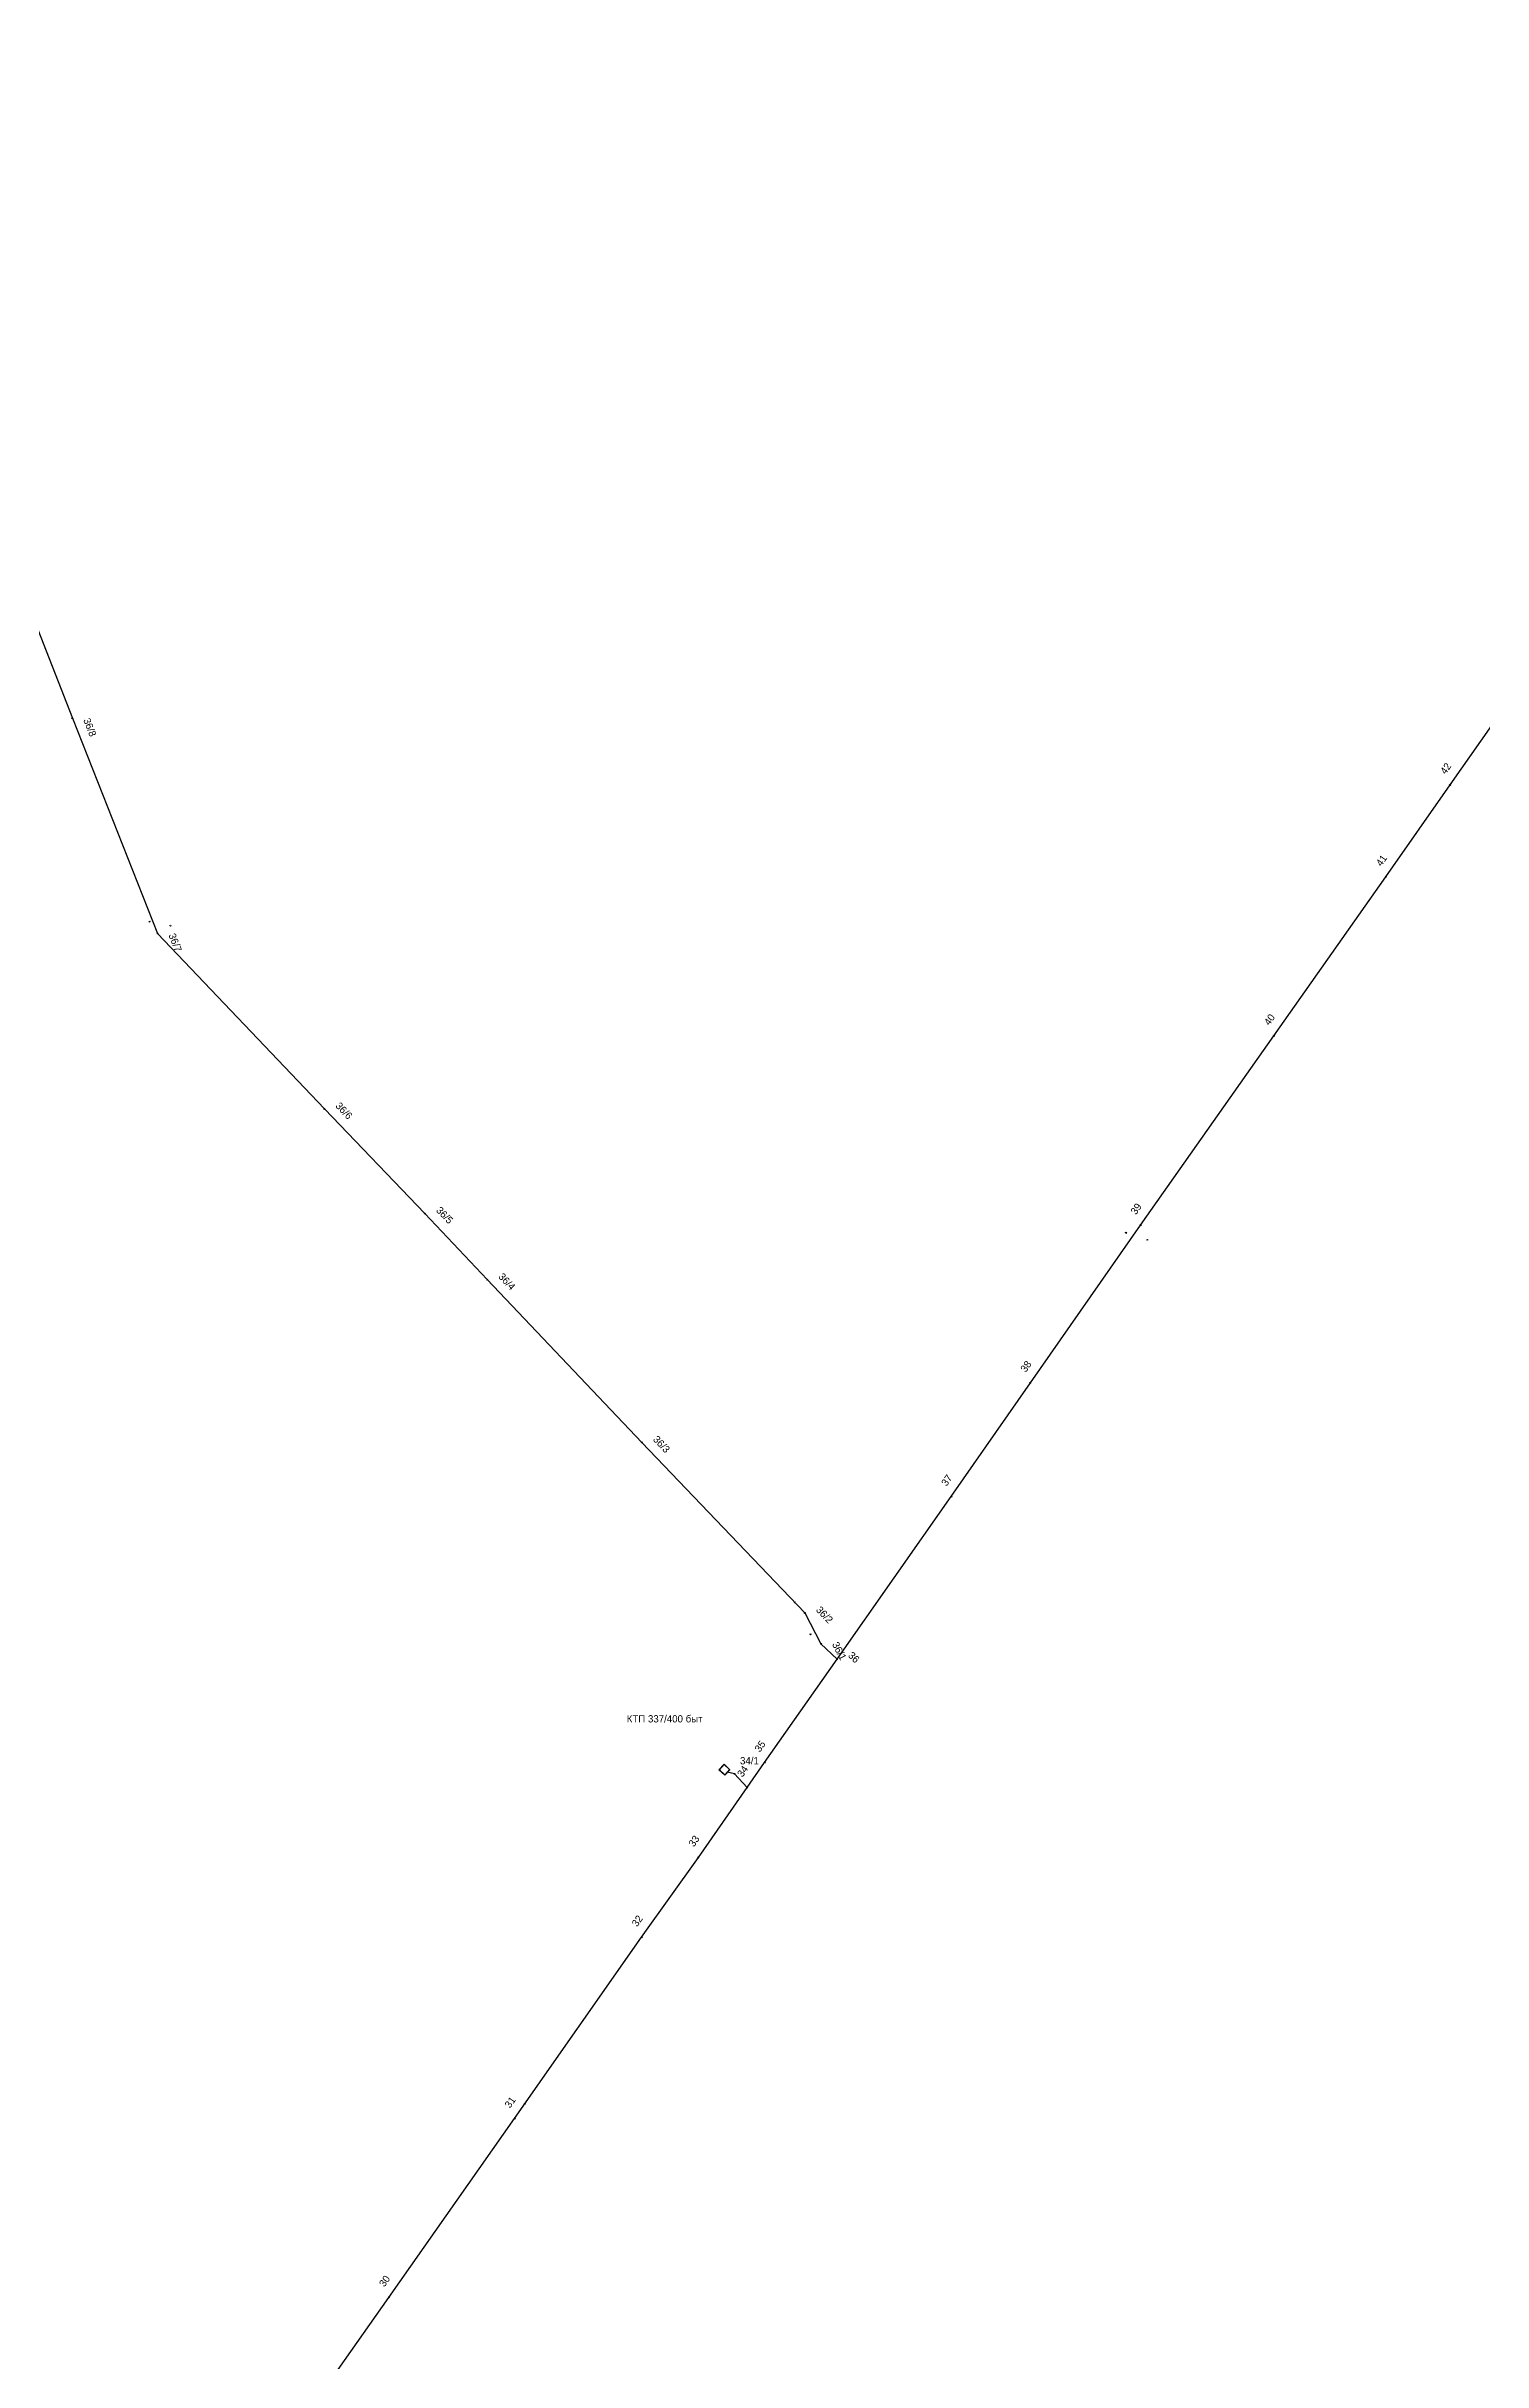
# Model space of a CAD drawing. Header units: metres. Extents: x 2259452 to 2262826, y 426390 to 431191.
# Drawn here: x 2260083 to 2260480, y 427751 to 428391 of the extents above; entities that cross this region are included whole.
import ezdxf

# ---------------------------------------------------------------- set-up
doc = ezdxf.new("R2010")
doc.units = ezdxf.units.M
for name, color, linetype in [('ВЛ-10кВ ф.8 ПС Володаровка', 5, 'Continuous'), ('опоры', 250, 'Continuous'), ('подписи', 250, 'Continuous'), ('ТП', 250, 'Continuous'), ('укосы', 250, 'Continuous'), ('фундамент ТП', 250, 'Continuous')]:
    doc.layers.add(name, color=color, linetype=linetype)

# ---------------------------------------------------------------- blocks, each defined once
blk = doc.blocks.new('BL2')
blk.add_lwpolyline([(-0.09, -0.12), (-0.09, 0.12), (0.09, 0.12), (0.09, -0.12), (-0.09, -0.12)])
blk.add_attdef('НОМЕР', (1.5, 2.6), '', height=2)

msp = doc.modelspace()

# ---------------------------------------------------------------- linework, layer by layer
at = {"layer": 'ВЛ-10кВ ф.8 ПС Володаровка', "color": 6}
msp.add_lwpolyline([(2260018.77, 428390.78), (2260024.28, 428373.39), (2260046.64, 428316.88), (2260069.37, 428258.4), (2260090.19, 428205.18), (2260113.73, 428145.71), (2260159.76, 428097.25), (2260187.55, 428068.36), (2260204.74, 428050.1), (2260247.43, 428005.12), (2260292.43, 427958.02), (2260296.86, 427949.51), (2260301.32, 427945.24)], dxfattribs=at)
at = {"layer": 'ВЛ-10кВ ф.8 ПС Володаровка', "color": 5}
msp.add_lwpolyline([(2260148.51, 427727.62), (2260177.61, 427768.98), (2260212.3, 427818.36), (2260247.36, 427868.46), (2260263.05, 427890.52), (2260276.48, 427909.78), (2260281.29, 427916.68), (2260301.32, 427945.24), (2260332.85, 427990.17), (2260354.69, 428021.62), (2260385.1, 428065.15), (2260421.92, 428117.42), (2260452.87, 428161.39), (2260470.59, 428186.78), (2260490.58, 428215.2)], dxfattribs=at)
at = {"layer": 'ВЛ-10кВ ф.8 ПС Володаровка', "color": 3}
msp.add_lwpolyline([(2260276.48, 427909.78), (2260273.03, 427913.61), (2260270.96, 427914.06)], dxfattribs=at)
at = {"layer": 'ТП'}
msp.add_lwpolyline([(2260268.83, 427914.72), (2260270.16, 427916.14), (2260271.62, 427914.77), (2260270.3, 427913.35)], close=True, dxfattribs=at)
at = {"layer": 'фундамент ТП'}
msp.add_lwpolyline([(2260268.71, 427914.71), (2260270.16, 427916.23), (2260271.76, 427914.71), (2260270.31, 427913.19)], close=True, dxfattribs=at)

# ---------------------------------------------------------------- block references
at = {"layer": 'опоры', "color": 250}
for p, rotation, values in [((2260090.19, 428205.18), 291.3667588286545, {'НОМЕР': '36/8'}), ((2260470.59, 428186.78), 54.87292177052451, {'НОМЕР': '42'}), ((2260452.87, 428161.39), 55.09858046537459, {'НОМЕР': '41'}), ((2260113.73, 428145.71), 291.5963530550324, {'НОМЕР': '36/7'}), ((2260421.92, 428117.42), 54.8596630512391, {'НОМЕР': '40'}), ((2260159.76, 428097.25), 313.5258392128152, {'НОМЕР': '36/6'}), ((2260187.55, 428068.36), 313.8867929006508, {'НОМЕР': '36/5'}), ((2260385.1, 428065.15), 54.83618120932773, {'НОМЕР': '39'}), ((2260204.74, 428050.1), 313.2658021783442, {'НОМЕР': '36/4'}), ((2260354.69, 428021.62), 55.0602121843191, {'НОМЕР': '38'}), ((2260247.43, 428005.12), 313.502865073909, {'НОМЕР': '36/3'}), ((2260332.85, 427990.17), 55.23103487064123, {'НОМЕР': '37'}), ((2260292.43, 427958.02), 313.6962245295489, {'НОМЕР': '36/2'}), ((2260296.86, 427949.51), 297.4976816378381, {'НОМЕР': '36/1'}), ((2260301.32, 427945.24), 316.2699409819011, {'НОМЕР': '36'}), ((2260281.29, 427916.68), 54.96446066774929, {'НОМЕР': '35'}), ((2260276.48, 427909.78), 55.09207802632843, {'НОМЕР': '34'}), ((2260263.05, 427890.52), 55.11421580804906, {'НОМЕР': '33'}), ((2260247.36, 427868.46), 54.57769959770602, {'НОМЕР': '32'}), ((2260212.3, 427818.36), 55.01115553101504, {'НОМЕР': '31'}), ((2260177.61, 427768.98), 54.91450633764346, {'НОМЕР': '30'})]:
    msp.add_blockref('BL2', p, dxfattribs=dict(at, rotation=rotation)).add_auto_attribs(values)
msp.add_blockref('BL2', (2260273.03, 427913.61), dxfattribs=at).add_auto_attribs({'НОМЕР': '34/1'})
at = {"layer": 'укосы', "color": 250}
for p, rotation in [((2260111.53, 428149.01), 303.6900675241168), ((2260117.26, 428147.88), 31.71393908485518), ((2260381.06, 428063.04), 27.59729582254991), ((2260387, 428061.1), 295.0524256595058), ((2260289.6, 427960.97), 313.7921050429718), ((2260293.99, 427952.16), 317.3027452764102), ((2260215.09, 427822.4), 55.38109385483554)]:
    msp.add_blockref('BL2', p, dxfattribs=dict(at, rotation=rotation))

# ---------------------------------------------------------------- texts
at = {"layer": 'подписи', "linetype": 'Continuous'}
msp.add_text('КТП 337/400 быт', height=2, dxfattribs=at).set_placement((2260243.25, 427927.79))

doc.saveas('drawing.dxf')
